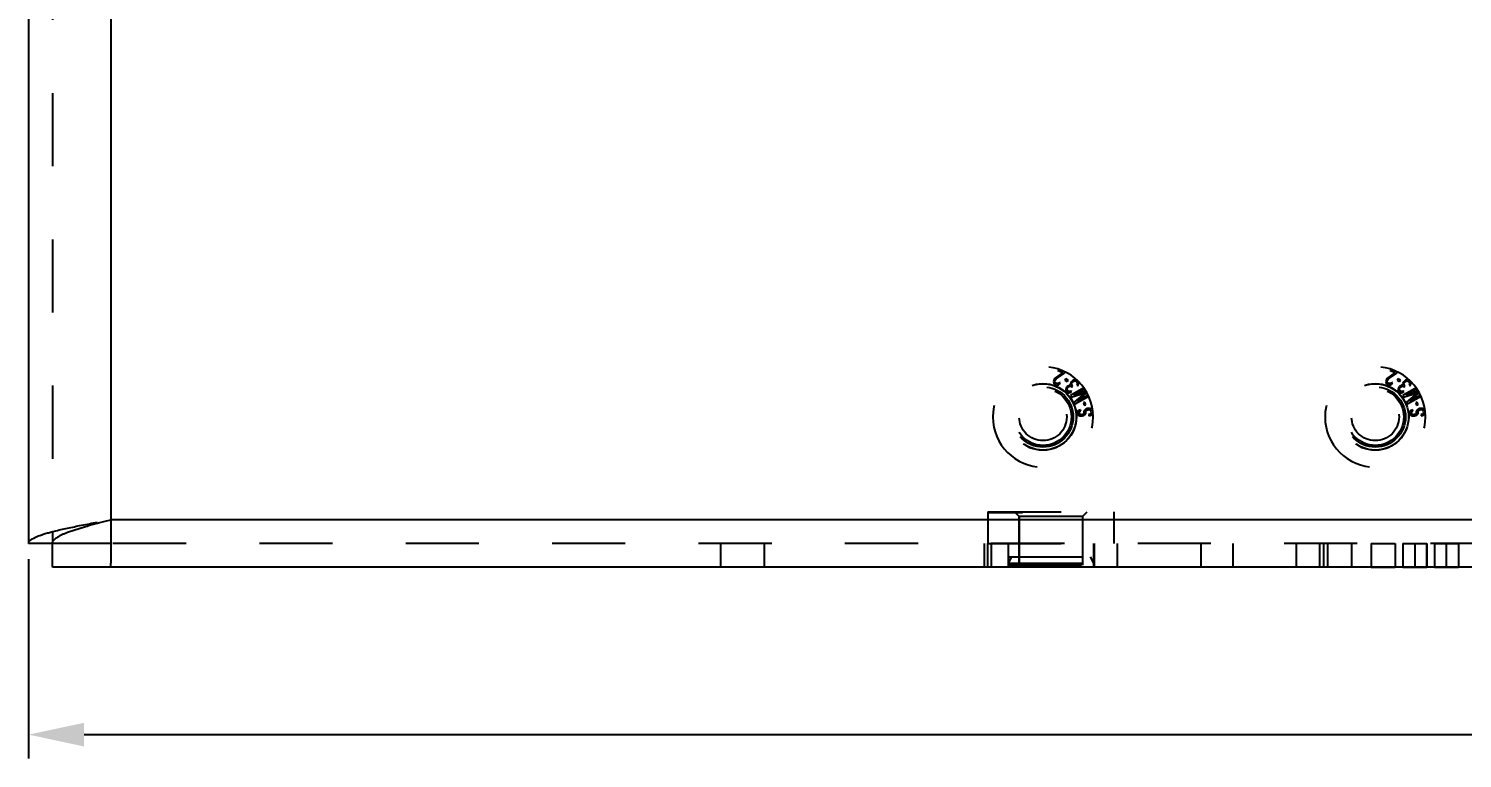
# Model space of a CAD drawing. Header units: millimetres. Extents: x -177 to 18421, y -5017 to 3255.
# Drawn here: x 14184.4 to 14275, y 1506.1 to 1552.2 of the extents above; entities that cross this region are included whole.
import ezdxf

# ---------------------------------------------------------------- set-up
doc = ezdxf.new("R2010")
doc.units = ezdxf.units.MM
doc.header["$LTSCALE"] = 46.255
doc.header["$PDMODE"] = 3
doc.header["$PDSIZE"] = 8
doc.linetypes.add('HIDDEN', pattern=[0.2, 0.1, -0.1])
doc.layers.get('0').update_dxf_attribs({"linetype": 'CONTINUOUS'})
doc.layers.get('Defpoints').update_dxf_attribs({"linetype": 'CONTINUOUS'})
doc.layers.add('02___PRT_ALL_AXES', color=7, linetype='CONTINUOUS')
doc.layers.add('DEFAULT_2', color=8, linetype='HIDDEN')
doc.styles.get("Standard").update_dxf_attribs({"font": 'txt', "width": 0.85})
doc.dimstyles.new('DIMSTYLE_1', dxfattribs={"dimtxt": 3.5, "dimasz": 3.5, "dimexe": 1.5, "dimexo": 1, "dimgap": 0.875, "dimtad": 1, "dimdsep": 46, "dimtxsty": 'Standard', "dimblk": '_FILLED', "dimcen": 0.09, "dimadec": 0, "dimazin": 0, "dimtp": 0.01, "dimtm": 0.01, "dimtfac": 1, "dimtofl": 0, "dimtmove": 0, "dimatfit": 3, "dimldrblk": '_FILLED', "dimfxl": 0, "dimtolj": 1, "dimarcsym": 0})

# ---------------------------------------------------------------- blocks, each defined once
blk = doc.blocks.new('_FILLED')
at = {"color": 0, "linetype": 'ByBlock'}
blk.add_solid([(0, 0), (-1, 0.214), (-1, -0.214)], dxfattribs=at)
blk = doc.blocks.new('*D191')
at = {"color": 0, "linetype": 'Continuous', "lineweight": -2, "transparency": 16777216}
for p, q in [((14184.408, 1518.677), (14184.408, 1506.082)), ((14643.608, 1518.677), (14643.608, 1506.082)), ((14187.908, 1507.582), (14640.108, 1507.582))]:
    blk.add_line(p, q, dxfattribs=at)
at = {"layer": 'Defpoints', "color": 0, "linetype": 'Continuous', "transparency": 16777216}
for p in [(14184.408, 1519.677), (14643.608, 1519.677), (14643.608, 1507.582)]:
    blk.add_point(p, dxfattribs=at)
at = {"color": 0, "linetype": 'Continuous', "lineweight": -2, "transparency": 16777216, "xscale": 3.5, "yscale": 3.5, "zscale": 3.5, "rotation": 180}
blk.add_blockref('_FILLED', (14184.408, 1507.582), dxfattribs=at)
at = {"color": 0, "linetype": 'Continuous', "lineweight": -2, "transparency": 16777216, "xscale": 3.5, "yscale": 3.5, "zscale": 3.5}
blk.add_blockref('_FILLED', (14643.608, 1507.582), dxfattribs=at)
at = {"color": 0, "linetype": 'Continuous', "transparency": 16777216, "insert": (14414.008, 1511.957), "char_height": 3.5, "width": 25.5, "attachment_point": 2}
blk.add_mtext('\\A1;*459.2', dxfattribs=at)

msp = doc.modelspace()

# ---------------------------------------------------------------- linework, layer by layer
at = {"color": 3, "linetype": 'Continuous'}
for p, q in [((14189.608, 1699.177), (14189.608, 1518.427)), ((14184.408, 1696.177), (14184.408, 1519.677)), ((14638.408, 1521.177), (14189.608, 1521.177)), ((14189.608, 1519.677), (14184.408, 1519.677)), ((14642.108, 1518.177), (14185.908, 1518.177))]:
    msp.add_line(p, q, dxfattribs=at)
at = {"color": 7, "linetype": 'Continuous'}
for p, q in [((14185.908, 1518.177), (14185.908, 1519.677)), ((14189.608, 1518.177), (14189.608, 1518.427))]:
    msp.add_line(p, q, dxfattribs=at)
at = {"layer": '02___PRT_ALL_AXES', "color": 8, "linetype": 'HIDDEN'}
for p, q in [((14245.033, 1521.677), (14245.033, 1519.677)), ((14247.008, 1521.377), (14247.008, 1518.307)), ((14251.008, 1521.377), (14251.008, 1518.307)), ((14252.983, 1521.677), (14252.983, 1519.677)), ((14245.033, 1519.677), (14252.983, 1519.677)), ((14246.318, 1519.677), (14246.318, 1518.827)), ((14251.698, 1519.677), (14251.698, 1518.827)), ((14269.258, 1519.677), (14269.258, 1518.177)), ((14269.258, 1519.677), (14270.758, 1519.677)), ((14270.758, 1519.677), (14270.758, 1518.177)), ((14271.258, 1519.677), (14271.258, 1518.177)), ((14271.258, 1519.677), (14272.758, 1519.677)), ((14272.758, 1519.677), (14272.758, 1518.177)), ((14273.258, 1519.677), (14273.258, 1518.177)), ((14273.258, 1519.677), (14274.758, 1519.677)), ((14274.758, 1519.677), (14274.758, 1518.177)), ((14246.518, 1518.827), (14246.318, 1518.437)), ((14246.318, 1518.827), (14251.698, 1518.827)), ((14251.498, 1518.827), (14251.698, 1518.437)), ((14246.318, 1518.437), (14246.318, 1518.307)), ((14246.318, 1518.437), (14251.698, 1518.437)), ((14246.318, 1518.307), (14251.698, 1518.307)), ((14251.698, 1518.437), (14251.698, 1518.307)), ((14269.258, 1518.177), (14270.758, 1518.177)), ((14271.258, 1518.177), (14272.758, 1518.177)), ((14273.258, 1518.177), (14274.758, 1518.177))]:
    msp.add_line(p, q, dxfattribs=at)
for centre, radius in [((14248.508, 1527.677), 2.11), ((14248.508, 1527.677), 2.1), ((14248.508, 1527.677), 1.91), ((14269.508, 1527.677), 2.11), ((14269.508, 1527.677), 2.1), ((14269.508, 1527.677), 1.91)]:
    msp.add_circle(centre, radius, dxfattribs=at)
for centre in [(14248.508, 1527.677), (14269.508, 1527.677)]:
    msp.add_arc(centre, 3.175, 180, 0, dxfattribs=at)
at = {"layer": 'DEFAULT_2', "color": 8, "linetype": 'HIDDEN'}
for p, q in [((14185.908, 1696.177), (14185.908, 1519.677)), ((14249.766, 1530.479), (14249.302, 1530.16)), ((14249.336, 1530.078), (14249.859, 1530.441)), ((14249.478, 1530.7), (14249.441, 1530.609)), ((14249.441, 1530.609), (14249.766, 1530.479)), ((14249.859, 1530.441), (14249.895, 1530.533)), ((14270.766, 1530.479), (14270.302, 1530.16)), ((14270.336, 1530.078), (14270.859, 1530.441)), ((14270.478, 1530.7), (14270.441, 1530.609)), ((14270.441, 1530.609), (14270.766, 1530.479)), ((14270.859, 1530.441), (14270.895, 1530.533)), ((14249.196, 1529.997), (14249.176, 1529.913)), ((14249.176, 1529.913), (14249.19, 1529.815)), ((14249.19, 1529.815), (14249.221, 1529.757)), ((14249.211, 1530.036), (14249.196, 1529.997)), ((14249.255, 1530.11), (14249.211, 1530.036)), ((14249.221, 1529.757), (14249.283, 1529.71)), ((14249.302, 1530.16), (14249.255, 1530.11)), ((14249.265, 1529.969), (14249.281, 1530.008)), ((14249.265, 1529.9), (14249.265, 1529.969)), ((14249.284, 1529.847), (14249.265, 1529.9)), ((14249.281, 1530.008), (14249.336, 1530.078)), ((14249.283, 1529.71), (14249.329, 1529.691)), ((14249.334, 1529.804), (14249.284, 1529.847)), ((14249.329, 1529.691), (14249.418, 1529.678)), ((14249.38, 1529.785), (14249.334, 1529.804)), ((14249.446, 1529.782), (14249.38, 1529.785)), ((14249.418, 1529.678), (14249.48, 1529.699)), ((14249.497, 1529.807), (14249.446, 1529.782)), ((14249.48, 1529.699), (14249.559, 1529.76)), ((14249.544, 1529.857), (14249.497, 1529.807)), ((14249.602, 1529.834), (14249.544, 1529.857)), ((14249.559, 1529.76), (14249.602, 1529.834)), ((14249.947, 1530.095), (14249.891, 1530.005)), ((14249.891, 1530.005), (14250.039, 1529.912)), ((14249.965, 1529.498), (14249.943, 1529.402)), ((14249.943, 1529.402), (14249.95, 1529.337)), ((14250.095, 1530.003), (14249.947, 1530.095)), ((14249.95, 1529.337), (14249.998, 1529.261)), ((14250.015, 1529.569), (14249.965, 1529.498)), ((14250.044, 1529.599), (14250.015, 1529.569)), ((14250.032, 1529.405), (14250.034, 1529.462)), ((14250.063, 1529.347), (14250.032, 1529.405)), ((14250.034, 1529.462), (14250.06, 1529.526)), ((14250.039, 1529.912), (14250.095, 1530.003)), ((14250.112, 1529.652), (14250.044, 1529.599)), ((14250.06, 1529.526), (14250.089, 1529.556)), ((14250.099, 1529.312), (14250.063, 1529.347)), ((14250.089, 1529.556), (14250.166, 1529.601)), ((14250.174, 1529.682), (14250.112, 1529.652)), ((14250.166, 1529.601), (14250.214, 1529.614)), ((14250.254, 1529.693), (14250.174, 1529.682)), ((14250.214, 1529.614), (14250.297, 1529.594)), ((14250.264, 1529.831), (14250.238, 1529.767)), ((14250.238, 1529.767), (14250.254, 1529.693)), ((14251.097, 1529.515), (14250.243, 1529.023)), ((14250.314, 1529.901), (14250.264, 1529.831)), ((14250.297, 1529.594), (14250.334, 1529.559)), ((14250.372, 1529.963), (14250.314, 1529.901)), ((14250.316, 1529.722), (14250.319, 1529.779)), ((14250.356, 1529.655), (14250.316, 1529.722)), ((14250.319, 1529.779), (14250.359, 1529.858)), ((14250.334, 1529.559), (14250.392, 1529.621)), ((14250.392, 1529.621), (14250.356, 1529.655)), ((14250.359, 1529.858), (14250.418, 1529.92)), ((14250.425, 1530), (14250.372, 1529.963)), ((14250.418, 1529.92), (14250.456, 1529.942)), ((14250.488, 1530.029), (14250.425, 1530)), ((14250.456, 1529.942), (14250.504, 1529.955)), ((14250.465, 1529.064), (14251.14, 1529.454)), ((14250.544, 1530.034), (14250.488, 1530.029)), ((14250.504, 1529.955), (14250.536, 1529.954)), ((14250.536, 1529.954), (14250.596, 1529.926)), ((14250.61, 1530.031), (14250.544, 1530.034)), ((14250.596, 1529.926), (14250.651, 1529.874)), ((14250.66, 1530.012), (14250.61, 1530.031)), ((14250.651, 1529.874), (14250.681, 1529.816)), ((14250.673, 1529.735), (14250.653, 1529.696)), ((14250.653, 1529.696), (14250.698, 1529.652)), ((14250.685, 1529.783), (14250.673, 1529.735)), ((14250.681, 1529.816), (14250.685, 1529.783)), ((14250.698, 1529.652), (14250.733, 1529.707)), ((14250.755, 1529.893), (14250.733, 1529.942)), ((14250.733, 1529.707), (14250.759, 1529.771)), ((14250.761, 1529.827), (14250.755, 1529.893)), ((14250.759, 1529.771), (14250.761, 1529.827)), ((14270.196, 1529.997), (14270.176, 1529.913)), ((14270.176, 1529.913), (14270.19, 1529.815)), ((14270.19, 1529.815), (14270.221, 1529.757)), ((14270.211, 1530.036), (14270.196, 1529.997)), ((14270.255, 1530.11), (14270.211, 1530.036)), ((14270.221, 1529.757), (14270.283, 1529.71)), ((14270.302, 1530.16), (14270.255, 1530.11)), ((14270.265, 1529.969), (14270.281, 1530.008)), ((14270.265, 1529.9), (14270.265, 1529.969)), ((14270.284, 1529.847), (14270.265, 1529.9)), ((14270.281, 1530.008), (14270.336, 1530.078)), ((14270.283, 1529.71), (14270.329, 1529.691)), ((14270.334, 1529.804), (14270.284, 1529.847)), ((14270.329, 1529.691), (14270.418, 1529.678)), ((14270.38, 1529.785), (14270.334, 1529.804)), ((14270.446, 1529.782), (14270.38, 1529.785)), ((14270.418, 1529.678), (14270.48, 1529.699)), ((14270.497, 1529.807), (14270.446, 1529.782)), ((14270.48, 1529.699), (14270.559, 1529.76)), ((14270.544, 1529.857), (14270.497, 1529.807)), ((14270.602, 1529.834), (14270.544, 1529.857)), ((14270.559, 1529.76), (14270.602, 1529.834)), ((14270.947, 1530.095), (14270.891, 1530.005)), ((14270.891, 1530.005), (14271.039, 1529.912)), ((14270.965, 1529.498), (14270.943, 1529.402)), ((14270.943, 1529.402), (14270.95, 1529.337)), ((14271.095, 1530.003), (14270.947, 1530.095)), ((14270.95, 1529.337), (14270.998, 1529.261)), ((14271.015, 1529.569), (14270.965, 1529.498)), ((14271.044, 1529.599), (14271.015, 1529.569)), ((14271.032, 1529.405), (14271.034, 1529.462)), ((14271.063, 1529.347), (14271.032, 1529.405)), ((14271.034, 1529.462), (14271.06, 1529.526)), ((14271.039, 1529.912), (14271.095, 1530.003)), ((14271.112, 1529.652), (14271.044, 1529.599)), ((14271.06, 1529.526), (14271.089, 1529.556)), ((14271.099, 1529.312), (14271.063, 1529.347)), ((14271.089, 1529.556), (14271.166, 1529.601)), ((14271.174, 1529.682), (14271.112, 1529.652)), ((14271.166, 1529.601), (14271.214, 1529.614)), ((14271.254, 1529.693), (14271.174, 1529.682)), ((14271.214, 1529.614), (14271.297, 1529.594)), ((14271.264, 1529.831), (14271.238, 1529.767)), ((14271.238, 1529.767), (14271.254, 1529.693)), ((14272.097, 1529.515), (14271.243, 1529.023)), ((14271.314, 1529.901), (14271.264, 1529.831)), ((14271.297, 1529.594), (14271.334, 1529.559)), ((14271.372, 1529.963), (14271.314, 1529.901)), ((14271.316, 1529.722), (14271.319, 1529.779)), ((14271.356, 1529.655), (14271.316, 1529.722)), ((14271.319, 1529.779), (14271.359, 1529.858)), ((14271.334, 1529.559), (14271.392, 1529.621)), ((14271.392, 1529.621), (14271.356, 1529.655)), ((14271.359, 1529.858), (14271.418, 1529.92)), ((14271.425, 1530), (14271.372, 1529.963)), ((14271.418, 1529.92), (14271.456, 1529.942)), ((14271.488, 1530.029), (14271.425, 1530)), ((14271.456, 1529.942), (14271.504, 1529.955)), ((14271.465, 1529.064), (14272.14, 1529.454)), ((14271.544, 1530.034), (14271.488, 1530.029)), ((14271.504, 1529.955), (14271.536, 1529.954)), ((14271.536, 1529.954), (14271.596, 1529.926)), ((14271.61, 1530.031), (14271.544, 1530.034)), ((14271.596, 1529.926), (14271.651, 1529.874)), ((14271.66, 1530.012), (14271.61, 1530.031)), ((14271.651, 1529.874), (14271.681, 1529.816)), ((14271.673, 1529.735), (14271.653, 1529.696)), ((14271.653, 1529.696), (14271.698, 1529.652)), ((14271.685, 1529.783), (14271.673, 1529.735)), ((14271.681, 1529.816), (14271.685, 1529.783)), ((14271.698, 1529.652), (14271.733, 1529.707)), ((14271.755, 1529.893), (14271.733, 1529.942)), ((14271.733, 1529.707), (14271.759, 1529.771)), ((14271.761, 1529.827), (14271.755, 1529.893)), ((14271.759, 1529.771), (14271.761, 1529.827)), ((14249.998, 1529.261), (14250.017, 1529.244)), ((14250.017, 1529.244), (14250.095, 1529.199)), ((14250.095, 1529.199), (14250.16, 1529.195)), ((14250.159, 1529.285), (14250.099, 1529.312)), ((14250.215, 1529.29), (14250.159, 1529.285)), ((14250.16, 1529.195), (14250.255, 1529.223)), ((14250.278, 1529.319), (14250.215, 1529.29)), ((14250.243, 1529.023), (14250.299, 1528.926)), ((14250.255, 1529.223), (14250.323, 1529.276)), ((14250.323, 1529.276), (14250.278, 1529.319)), ((14250.299, 1528.926), (14251.167, 1529.209)), ((14251.234, 1529.306), (14250.465, 1529.064)), ((14251.167, 1529.209), (14250.486, 1528.601)), ((14250.486, 1528.601), (14250.543, 1528.503)), ((14250.543, 1528.503), (14251.397, 1528.996)), ((14250.689, 1528.674), (14251.284, 1529.219)), ((14251.364, 1529.064), (14250.689, 1528.674)), ((14251.161, 1528.614), (14251.061, 1528.579)), ((14251.061, 1528.579), (14251.119, 1528.414)), ((14251.119, 1528.414), (14251.22, 1528.449)), ((14251.22, 1528.449), (14251.161, 1528.614)), ((14270.998, 1529.261), (14271.017, 1529.244)), ((14271.017, 1529.244), (14271.095, 1529.199)), ((14271.095, 1529.199), (14271.16, 1529.195)), ((14271.159, 1529.285), (14271.099, 1529.312)), ((14271.215, 1529.29), (14271.159, 1529.285)), ((14271.16, 1529.195), (14271.255, 1529.223)), ((14271.278, 1529.319), (14271.215, 1529.29)), ((14271.243, 1529.023), (14271.299, 1528.926)), ((14271.255, 1529.223), (14271.323, 1529.276)), ((14271.323, 1529.276), (14271.278, 1529.319)), ((14271.299, 1528.926), (14272.167, 1529.209)), ((14272.234, 1529.306), (14271.465, 1529.064)), ((14272.167, 1529.209), (14271.486, 1528.601)), ((14271.486, 1528.601), (14271.543, 1528.503)), ((14271.543, 1528.503), (14272.397, 1528.996)), ((14271.689, 1528.674), (14272.284, 1529.219)), ((14272.364, 1529.064), (14271.689, 1528.674)), ((14272.161, 1528.614), (14272.061, 1528.579)), ((14272.061, 1528.579), (14272.119, 1528.414)), ((14272.119, 1528.414), (14272.22, 1528.449)), ((14272.22, 1528.449), (14272.161, 1528.614)), ((14250.682, 1528.003), (14250.668, 1527.939)), ((14250.668, 1527.939), (14250.674, 1527.876)), ((14250.674, 1527.876), (14250.701, 1527.829)), ((14250.74, 1528.06), (14250.682, 1528.003)), ((14250.701, 1527.829), (14250.749, 1527.784)), ((14250.821, 1528.106), (14250.74, 1528.06)), ((14250.749, 1527.784), (14250.838, 1527.743)), ((14250.793, 1527.965), (14250.811, 1528.004)), ((14250.801, 1527.89), (14250.793, 1527.965)), ((14250.827, 1527.855), (14250.801, 1527.89)), ((14250.811, 1528.004), (14250.85, 1528.034)), ((14250.883, 1528.125), (14250.821, 1528.106)), ((14250.873, 1527.822), (14250.827, 1527.855)), ((14250.838, 1527.743), (14250.924, 1527.74)), ((14250.85, 1528.034), (14250.891, 1528.05)), ((14250.938, 1527.817), (14250.873, 1527.822)), ((14250.891, 1528.05), (14250.883, 1528.125)), ((14250.924, 1527.74), (14251.009, 1527.749)), ((14250.98, 1527.821), (14250.938, 1527.817)), ((14251.042, 1527.84), (14250.98, 1527.821)), ((14251.009, 1527.749), (14251.092, 1527.77)), ((14251.08, 1527.882), (14251.042, 1527.84)), ((14251.098, 1527.922), (14251.08, 1527.882)), ((14251.104, 1528.061), (14251.09, 1527.996)), ((14251.09, 1527.996), (14251.098, 1527.922)), ((14251.092, 1527.77), (14251.172, 1527.829)), ((14251.141, 1528.115), (14251.104, 1528.061)), ((14251.22, 1528.174), (14251.141, 1528.115)), ((14251.172, 1527.829), (14251.209, 1527.883)), ((14251.209, 1527.883), (14251.225, 1527.935)), ((14251.217, 1528.01), (14251.232, 1528.062)), ((14251.225, 1527.935), (14251.217, 1528.01)), ((14251.302, 1528.208), (14251.22, 1528.174)), ((14251.232, 1528.062), (14251.271, 1528.104)), ((14251.271, 1528.104), (14251.332, 1528.135)), ((14251.408, 1528.219), (14251.302, 1528.208)), ((14251.332, 1528.135), (14251.395, 1528.142)), ((14251.395, 1528.142), (14251.461, 1528.124)), ((14251.469, 1527.848), (14251.407, 1527.829)), ((14251.407, 1527.829), (14251.415, 1527.754)), ((14251.495, 1528.203), (14251.408, 1528.219)), ((14251.415, 1527.754), (14251.498, 1527.776)), ((14251.461, 1528.124), (14251.507, 1528.091)), ((14251.529, 1527.892), (14251.469, 1527.848)), ((14251.585, 1528.162), (14251.495, 1528.203)), ((14251.498, 1527.776), (14251.6, 1527.824)), ((14251.507, 1528.091), (14251.534, 1528.044)), ((14251.545, 1527.944), (14251.529, 1527.892)), ((14251.534, 1528.044), (14251.545, 1527.944)), ((14251.633, 1528.117), (14251.585, 1528.162)), ((14251.6, 1527.824), (14251.657, 1527.893)), ((14251.66, 1528.058), (14251.633, 1528.117)), ((14251.657, 1527.893), (14251.671, 1527.956)), ((14271.682, 1528.003), (14271.668, 1527.939)), ((14271.668, 1527.939), (14271.674, 1527.876)), ((14271.674, 1527.876), (14271.701, 1527.829)), ((14271.74, 1528.06), (14271.682, 1528.003)), ((14271.701, 1527.829), (14271.749, 1527.784)), ((14271.821, 1528.106), (14271.74, 1528.06)), ((14271.749, 1527.784), (14271.838, 1527.743)), ((14271.793, 1527.965), (14271.811, 1528.004)), ((14271.801, 1527.89), (14271.793, 1527.965)), ((14271.827, 1527.855), (14271.801, 1527.89)), ((14271.811, 1528.004), (14271.85, 1528.034)), ((14271.883, 1528.125), (14271.821, 1528.106)), ((14271.873, 1527.822), (14271.827, 1527.855)), ((14271.838, 1527.743), (14271.924, 1527.74)), ((14271.85, 1528.034), (14271.891, 1528.05)), ((14271.938, 1527.817), (14271.873, 1527.822)), ((14271.891, 1528.05), (14271.883, 1528.125)), ((14271.924, 1527.74), (14272.009, 1527.749)), ((14271.98, 1527.821), (14271.938, 1527.817)), ((14272.042, 1527.84), (14271.98, 1527.821)), ((14272.009, 1527.749), (14272.092, 1527.77)), ((14272.08, 1527.882), (14272.042, 1527.84)), ((14272.098, 1527.922), (14272.08, 1527.882)), ((14272.104, 1528.061), (14272.09, 1527.996)), ((14272.09, 1527.996), (14272.098, 1527.922)), ((14272.092, 1527.77), (14272.172, 1527.829)), ((14272.141, 1528.115), (14272.104, 1528.061)), ((14272.22, 1528.174), (14272.141, 1528.115)), ((14272.172, 1527.829), (14272.209, 1527.883)), ((14272.209, 1527.883), (14272.225, 1527.935)), ((14272.217, 1528.01), (14272.232, 1528.062)), ((14272.225, 1527.935), (14272.217, 1528.01)), ((14272.302, 1528.208), (14272.22, 1528.174)), ((14272.232, 1528.062), (14272.271, 1528.104)), ((14272.271, 1528.104), (14272.332, 1528.135)), ((14272.408, 1528.219), (14272.302, 1528.208)), ((14272.332, 1528.135), (14272.395, 1528.142)), ((14272.395, 1528.142), (14272.461, 1528.124)), ((14272.469, 1527.848), (14272.407, 1527.829)), ((14272.407, 1527.829), (14272.415, 1527.754)), ((14272.495, 1528.203), (14272.408, 1528.219)), ((14272.415, 1527.754), (14272.498, 1527.776)), ((14272.461, 1528.124), (14272.507, 1528.091)), ((14272.529, 1527.892), (14272.469, 1527.848)), ((14272.585, 1528.162), (14272.495, 1528.203)), ((14272.498, 1527.776), (14272.6, 1527.824)), ((14272.507, 1528.091), (14272.534, 1528.044)), ((14272.545, 1527.944), (14272.529, 1527.892)), ((14272.534, 1528.044), (14272.545, 1527.944)), ((14272.633, 1528.117), (14272.585, 1528.162)), ((14272.6, 1527.824), (14272.657, 1527.893)), ((14272.66, 1528.058), (14272.633, 1528.117)), ((14272.657, 1527.893), (14272.671, 1527.956)), ((14189.236, 1521.08), (14189.608, 1521.177)), ((14245.033, 1521.677), (14252.983, 1521.677)), ((14245.041, 1521.677), (14245.041, 1521.627)), ((14245.041, 1521.627), (14247.214, 1521.627)), ((14245.049, 1521.677), (14245.049, 1521.627)), ((14245.057, 1521.677), (14245.057, 1521.627)), ((14245.075, 1521.677), (14245.075, 1521.627)), ((14245.116, 1521.677), (14245.116, 1521.627)), ((14245.121, 1521.677), (14245.121, 1521.627)), ((14245.168, 1521.677), (14245.168, 1521.627)), ((14245.176, 1521.677), (14245.176, 1521.627)), ((14245.186, 1521.677), (14245.186, 1521.627)), ((14245.201, 1521.677), (14245.201, 1521.627)), ((14245.21, 1521.677), (14245.21, 1521.627)), ((14245.219, 1521.677), (14245.219, 1521.627)), ((14245.242, 1521.677), (14245.242, 1521.627)), ((14245.246, 1521.677), (14245.246, 1521.627)), ((14245.297, 1521.677), (14245.297, 1521.627)), ((14245.302, 1521.677), (14245.302, 1521.627)), ((14245.303, 1521.677), (14245.303, 1521.627)), ((14245.309, 1521.677), (14245.309, 1521.627)), ((14245.312, 1521.677), (14245.312, 1521.627)), ((14245.339, 1521.677), (14245.339, 1521.627)), ((14245.376, 1521.677), (14245.376, 1521.627)), ((14245.403, 1521.677), (14245.403, 1521.627)), ((14245.41, 1521.677), (14245.41, 1521.627)), ((14245.419, 1521.677), (14245.419, 1521.627)), ((14245.437, 1521.677), (14245.437, 1521.627)), ((14245.443, 1521.677), (14245.443, 1521.627)), ((14245.463, 1521.677), (14245.463, 1521.627)), ((14245.477, 1521.677), (14245.477, 1521.627)), ((14245.486, 1521.677), (14245.486, 1521.627)), ((14245.488, 1521.677), (14245.488, 1521.627)), ((14245.494, 1521.677), (14245.494, 1521.627)), ((14245.506, 1521.677), (14245.506, 1521.627)), ((14245.544, 1521.677), (14245.544, 1521.627)), ((14245.566, 1521.677), (14245.566, 1521.627)), ((14245.567, 1521.677), (14245.567, 1521.627)), ((14245.605, 1521.677), (14245.605, 1521.627)), ((14245.609, 1521.677), (14245.609, 1521.627)), ((14245.616, 1521.677), (14245.616, 1521.627)), ((14245.622, 1521.677), (14245.622, 1521.627)), ((14245.625, 1521.677), (14245.625, 1521.627)), ((14245.634, 1521.677), (14245.634, 1521.627)), ((14245.674, 1521.677), (14245.674, 1521.627)), ((14245.709, 1521.677), (14245.709, 1521.627)), ((14245.736, 1521.677), (14245.736, 1521.627)), ((14245.758, 1521.677), (14245.758, 1521.627)), ((14245.779, 1521.677), (14245.779, 1521.627)), ((14245.794, 1521.677), (14245.794, 1521.627)), ((14245.802, 1521.677), (14245.802, 1521.627)), ((14245.818, 1521.677), (14245.818, 1521.627)), ((14245.824, 1521.677), (14245.824, 1521.627)), ((14245.834, 1521.677), (14245.834, 1521.627)), ((14245.843, 1521.677), (14245.843, 1521.627)), ((14245.86, 1521.677), (14245.86, 1521.627)), ((14245.88, 1521.677), (14245.88, 1521.627)), ((14245.887, 1521.677), (14245.887, 1521.627)), ((14245.889, 1521.677), (14245.889, 1521.627)), ((14245.9, 1521.677), (14245.9, 1521.627)), ((14245.913, 1521.677), (14245.913, 1521.627)), ((14245.919, 1521.677), (14245.919, 1521.627)), ((14245.939, 1521.677), (14245.939, 1521.627)), ((14245.967, 1521.677), (14245.967, 1521.627)), ((14245.969, 1521.677), (14245.969, 1521.627)), ((14245.989, 1521.677), (14245.989, 1521.627)), ((14246.004, 1521.677), (14246.004, 1521.627)), ((14246.015, 1521.677), (14246.015, 1521.627)), ((14246.028, 1521.677), (14246.028, 1521.627)), ((14246.04, 1521.677), (14246.04, 1521.627)), ((14246.045, 1521.677), (14246.045, 1521.627)), ((14246.046, 1521.677), (14246.046, 1521.627)), ((14246.109, 1521.677), (14246.109, 1521.627)), ((14246.117, 1521.677), (14246.117, 1521.627)), ((14246.135, 1521.677), (14246.135, 1521.627)), ((14246.136, 1521.677), (14246.136, 1521.627)), ((14246.151, 1521.677), (14246.151, 1521.627)), ((14246.178, 1521.677), (14246.178, 1521.627)), ((14246.222, 1521.677), (14246.222, 1521.627)), ((14246.303, 1521.677), (14246.303, 1521.627)), ((14246.318, 1521.677), (14246.318, 1521.627)), ((14246.326, 1521.677), (14246.326, 1521.627)), ((14246.36, 1521.677), (14246.36, 1521.627)), ((14246.381, 1521.677), (14246.381, 1521.627)), ((14246.389, 1521.677), (14246.389, 1521.627)), ((14246.424, 1521.677), (14246.424, 1521.627)), ((14246.442, 1521.677), (14246.442, 1521.627)), ((14246.466, 1521.677), (14246.466, 1521.627)), ((14246.501, 1521.677), (14246.501, 1521.627)), ((14246.583, 1521.677), (14246.583, 1521.627)), ((14246.625, 1521.677), (14246.625, 1521.627)), ((14246.674, 1521.677), (14246.674, 1521.627)), ((14247.008, 1521.377), (14246.708, 1521.677)), ((14246.737, 1521.677), (14246.737, 1521.627)), ((14246.815, 1521.677), (14246.815, 1521.627)), ((14246.864, 1521.677), (14246.864, 1521.627)), ((14246.879, 1521.677), (14246.879, 1521.627)), ((14246.924, 1521.677), (14246.924, 1521.627)), ((14246.971, 1521.677), (14246.971, 1521.627)), ((14246.979, 1521.677), (14246.979, 1521.627)), ((14246.996, 1521.677), (14246.996, 1521.627)), ((14247.004, 1521.677), (14247.004, 1521.627)), ((14247.008, 1518.177), (14247.008, 1521.377)), ((14251.008, 1521.377), (14247.008, 1521.377)), ((14247.037, 1521.677), (14247.037, 1521.627)), ((14247.041, 1521.677), (14247.041, 1521.627)), ((14247.064, 1521.677), (14247.064, 1521.627)), ((14247.069, 1521.677), (14247.069, 1521.627)), ((14247.08, 1521.677), (14247.08, 1521.627)), ((14247.096, 1521.677), (14247.096, 1521.627)), ((14247.115, 1521.677), (14247.115, 1521.627)), ((14247.117, 1521.677), (14247.117, 1521.627)), ((14247.118, 1521.677), (14247.118, 1521.627)), ((14247.127, 1521.677), (14247.127, 1521.627)), ((14247.154, 1521.677), (14247.154, 1521.627)), ((14247.157, 1521.677), (14247.157, 1521.627)), ((14247.198, 1521.677), (14247.198, 1521.627)), ((14247.202, 1521.677), (14247.202, 1521.627)), ((14247.214, 1521.677), (14247.214, 1521.627)), ((14251.008, 1521.377), (14251.308, 1521.677)), ((14251.008, 1521.377), (14251.008, 1518.307)), ((14638.408, 1519.677), (14189.608, 1519.677)), ((14228.15, 1518.177), (14228.15, 1519.677)), ((14230.908, 1518.177), (14230.908, 1519.677)), ((14244.808, 1518.177), (14244.808, 1519.677)), ((14245.008, 1519.677), (14245.008, 1518.177)), ((14245.258, 1518.177), (14245.258, 1519.677)), ((14246.308, 1519.677), (14246.308, 1518.177)), ((14251.708, 1519.677), (14251.708, 1518.177)), ((14251.758, 1518.177), (14251.758, 1519.677)), ((14253.208, 1518.177), (14253.208, 1519.677)), ((14258.508, 1518.177), (14258.508, 1519.677)), ((14260.508, 1519.677), (14260.508, 1518.177)), ((14264.508, 1519.677), (14264.508, 1518.177)), ((14266.008, 1518.177), (14266.008, 1519.677)), ((14266.258, 1518.177), (14266.258, 1519.677)), ((14266.508, 1518.177), (14266.508, 1519.677)), ((14268.008, 1519.677), (14268.008, 1518.177)), ((14272.008, 1519.677), (14272.008, 1518.177)), ((14272.758, 1518.177), (14272.758, 1519.677)), ((14274.008, 1518.177), (14274.008, 1519.677))]:
    msp.add_line(p, q, dxfattribs=at)
for centre, radius in [((14248.508, 1527.677), 1.8), ((14269.508, 1527.677), 1.8), ((14248.508, 1527.677), 1.5), ((14269.508, 1527.677), 1.5)]:
    msp.add_circle(centre, radius, dxfattribs=at)
for centre in [(14248.508, 1527.677), (14269.508, 1527.677)]:
    msp.add_arc(centre, 3.175, 0, 180, dxfattribs=at)
for points, knots in [([(14184.408, 1519.677), (14184.408, 1519.859), (14185.061, 1520.197), (14186.066, 1520.473), (14187.728, 1520.835), (14188.945, 1521.055), (14189.608, 1521.177)], [0, 0, 0, 0, 0.099393, 0.315927, 0.630914, 1, 1, 1, 1]), ([(14185.908, 1519.677), (14185.908, 1519.82), (14186.257, 1520.148), (14186.958, 1520.423), (14188.007, 1520.763), (14188.802, 1520.968), (14189.236, 1521.08)], [0, 0, 0, 0, 0.116172, 0.33011, 0.636125, 1, 1, 1, 1])]:
    msp.add_open_spline(points, degree=3, knots=knots, dxfattribs=at)

# ---------------------------------------------------------------- dimensions: what is measured, and where the dimension line sits
at = {"color": 2, "linetype": 'Continuous'}
dim = msp.add_linear_dim(base=(14643.608, 1507.582), p1=(14184.408, 1519.677), p2=(14643.608, 1519.677), text='*<>', dimstyle='DIMSTYLE_1', dxfattribs=at)
dim.commit()
dim.dimension.update_dxf_attribs({"geometry": '*D191', "text_midpoint": (14414.008, 1507.582), "dimtype": 160})

doc.saveas('drawing.dxf')
